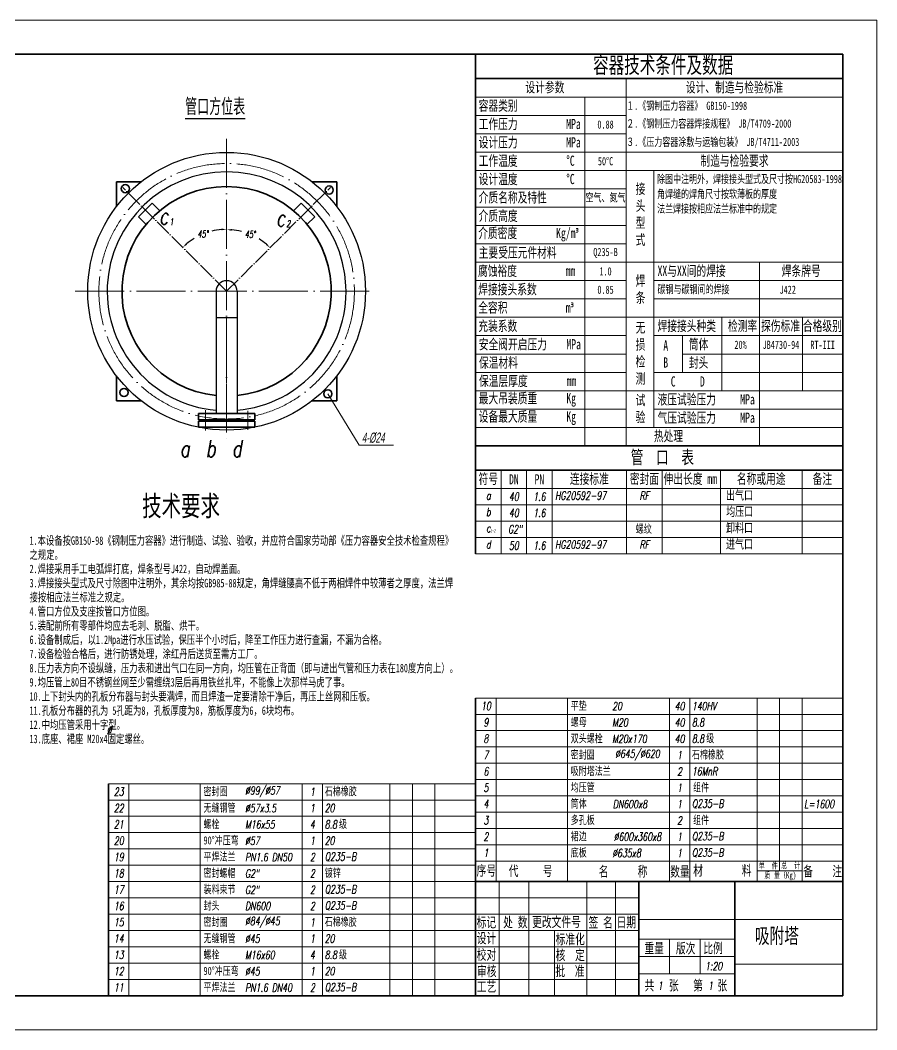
# Model space of a CAD drawing. Header units: millimetres. Extents: x 7304 to 11504, y 231 to 3201.
# Drawn here: x 8985 to 11504, y 231 to 3201 of the extents above; entities that cross this region are included whole.
import ezdxf

# ---------------------------------------------------------------- set-up
doc = ezdxf.new("R2010")
doc.units = ezdxf.units.MM
doc.header["$LTSCALE"] = 2
doc.header["$MEASUREMENT"] = 0
doc.linetypes.add('ACAD_ISO04W100', pattern=[30, 24, -3, 0, -3])
doc.linetypes.add('CENTER', pattern=[50.8, 31.75, -6.35, 6.35, -6.35])
for name, color, linetype, lineweight in [('中心线', 1, 'ACAD_ISO04W100', 13), ('图框内线', 30, 'Continuous', 35), ('图框外线', 5, 'Continuous', 13), ('尺寸标注', 6, 'Continuous', 13), ('技术说明文字', 7, 'Continuous', 13), ('点划线', 1, 'ACAD_ISO04W100', 13), ('粗实线', 7, 'Continuous', 35), ('表格文字', 4, 'Continuous', 13), ('表格线', 4, 'Continuous', 13)]:
    doc.layers.add(name, color=color, linetype=linetype, lineweight=lineweight)
doc.styles.get("Standard").update_dxf_attribs({"font": 'txt', "bigfont": 'gbcbig.shx'})
doc.styles.add('尺寸标注数字和字符', font='romand.shx', dxfattribs={"width": 0.7, "oblique": 10})
doc.styles.add('希腊文字', font='greekc.shx', dxfattribs={"width": 0.6, "oblique": 10, "bigfont": 'sfont.shx'})
doc.styles.add('技术说明文字', font='SIMFANG.TTF', dxfattribs={"width": 0.7})
doc.dimstyles.new('压力容器制图$2', dxfattribs={"dimscale": 5, "dimtxt": 4, "dimasz": 3, "dimexe": 2, "dimexo": 0, "dimgap": 2, "dimtad": 1, "dimtih": 1, "dimdec": 0, "dimzin": 0, "dimdsep": 46, "dimtxsty": '尺寸标注数字和字符', "dimcen": 0, "dimclrt": 7, "dimadec": 0, "dimazin": 0, "dimtfac": 1, "dimtdec": 0, "dimtmove": 1, "dimatfit": 3, "dimfxl": 0, "dimtolj": 1, "dimtzin": 0, "dimarcsym": 0})

# ---------------------------------------------------------------- blocks, each defined once
blk = doc.blocks.new('*D30')
at = {"layer": 'Defpoints', "color": 0}
for p in [(9591.7, 2852.1), (9286.6, 2708.6), (9544.5, 2579.7), (9591.7, 2403.5), (9591.7, 1963.1)]:
    blk.add_point(p, dxfattribs=at)
at = {"layer": '尺寸标注', "color": 0, "lineweight": -2}
for start, end in [(94.713, 103.8918), (121.687, 130.287)]:
    blk.add_arc((9591.7, 2403.5), 182.4, start, end, dxfattribs=at)
at = {"layer": '尺寸标注', "color": 0}
for points in [[(9576.6, 2587.8), (9576.8, 2582.8), (9591.7, 2585.9)], [(9475.4, 2540.8), (9472.1, 2544.5), (9462.7, 2532.5)]]:
    blk.add_solid(points, dxfattribs=at)
at = {"layer": '尺寸标注', "color": 7, "insert": (9521.9, 2572), "char_height": 20, "attachment_point": 5, "style": '尺寸标注数字和字符'}
blk.add_mtext('\\A1;45°', dxfattribs=at)
blk = doc.blocks.new('*D31')
at = {"layer": 'Defpoints', "color": 0}
for p in [(9591.7, 2852.1), (9896.8, 2708.6), (9682.2, 2560.3), (9591.7, 2403.5), (9591.7, 1963.1)]:
    blk.add_point(p, dxfattribs=at)
at = {"layer": '尺寸标注', "color": 0, "lineweight": -2}
for start, end in [(76.1691, 85.2529), (49.7471, 58.2436)]:
    blk.add_arc((9591.7, 2403.5), 181.1, start, end, dxfattribs=at)
at = {"layer": '尺寸标注', "color": 0}
for points in [[(9606.6, 2581.5), (9606.8, 2586.5), (9591.7, 2584.6)], [(9710.4, 2543.6), (9707, 2539.9), (9719.7, 2531.6)]]:
    blk.add_solid(points, dxfattribs=at)
at = {"layer": '尺寸标注', "color": 7, "insert": (9661, 2570.8), "char_height": 20, "attachment_point": 5, "style": '尺寸标注数字和字符'}
blk.add_mtext('\\A1;45°', dxfattribs=at)

msp = doc.modelspace()

# ---------------------------------------------------------------- linework, layer by layer
for p, q in [((9560.6, 2403.5), (9560.6, 2325.1)), ((9622.7, 2403.5), (9622.7, 2325.1)), ((9560.6, 2325.1), (9560.6, 2043.5)), ((9622.7, 2325.1), (9560.6, 2325.1)), ((9622.7, 2325.1), (9622.7, 2043.5))]:
    msp.add_line(p, q)
msp.add_circle((9591.7, 2403.5), 408.5)
for radius, start, end in [(351.3, 275.07, 264.93), (31, 0, 180)]:
    msp.add_arc((9591.7, 2403.5), radius, start, end)
at = {"layer": '中心线', "ltscale": 3}
for p, q in [((9591.7, 2852.1), (9591.7, 1963.1)), ((9146.6, 2403.5), (10025.6, 2403.5))]:
    msp.add_line(p, q, dxfattribs=at)
at = {"layer": '中心线'}
for p, q in [((9591.7, 2403.5), (9286.6, 2708.6)), ((9591.7, 2403.5), (9896.8, 2708.6)), ((9653.2, 2043.4), (9616, 2043.4))]:
    msp.add_line(p, q, dxfattribs=at)
at = {"layer": '中心线', "linetype": 'CENTER', "ltscale": 3}
msp.add_line((9591.7, 2325.1), (9591.6, 2089.9), dxfattribs=at)
at = {"layer": '中心线', "ltscale": 3}
msp.add_circle((9591.7, 2403.5), 375.8, dxfattribs=at)
at = {"layer": '图框内线'}
msp.add_lwpolyline([(7454.1, 330.9), (11404.1, 330.9), (11404.1, 3100.9), (7454.1, 3100.9)], close=True, dxfattribs=at)
at = {"layer": '图框外线'}
msp.add_lwpolyline([(7304.1, 230.9), (11504.1, 230.9), (11504.1, 3200.9), (7304.1, 3200.9)], close=True, dxfattribs=at)
at = {"layer": '尺寸标注'}
for p, q in [((9889.4, 2101.7), (9981.9, 1951.1)), ((9981.9, 1951.1), (10082.1, 1951.1))]:
    msp.add_line(p, q, dxfattribs=at)
at = {"layer": '点划线'}
for p, q in [((9529.2, 2008.6), (9529.2, 2053.3)), ((9654.2, 2009.8), (9654.2, 2051.4)), ((9529.2, 2038.5), (9529.2, 1993.7)), ((9654.2, 2037.2), (9654.2, 1995.6))]:
    msp.add_line(p, q, dxfattribs=at)
at = {"layer": '粗实线'}
for p, q in [((10324.1, 3100.9), (10324.1, 1948.9)), ((10324.1, 3028.9), (11404.1, 3028.9)), ((9267.9, 2725.6), (9267.9, 2652.6)), ((9267.9, 2725.6), (9340.4, 2725.6)), ((9843, 2725.6), (9915.5, 2725.6)), ((9915.5, 2725.6), (9915.5, 2652.6)), ((9332.7, 2622.9), (9372.3, 2662.5)), ((9394.9, 2639.9), (9372.3, 2662.5)), ((9788.5, 2639.9), (9811.1, 2662.5)), ((9850.7, 2622.9), (9811.1, 2662.5)), ((9355.3, 2600.3), (9332.7, 2622.9)), ((9828.1, 2600.3), (9850.7, 2622.9)), ((9267.9, 2154.4), (9267.9, 2081.5)), ((9915.5, 2154.4), (9915.5, 2081.5)), ((9267.9, 2081.5), (9340.4, 2081.5)), ((9843, 2081.5), (9915.5, 2081.5)), ((9674.2, 2043.5), (9509.2, 2043.5)), ((9509.2, 2025.5), (9509.2, 2043.5)), ((9674.2, 2025.5), (9509.2, 2025.5)), ((9674.2, 2021.5), (9509.2, 2021.5)), ((9509.2, 2021.5), (9509.2, 2003.5)), ((9639.2, 2023.5), (9544.2, 2023.5)), ((9639.2, 2023.5), (9544.2, 2023.5)), ((9674.2, 2025.5), (9674.2, 2043.5)), ((9674.2, 2021.5), (9674.2, 2003.5)), ((9674.2, 2003.5), (9509.2, 2003.5)), ((10324.1, 1948.9), (11404.1, 1948.9)), ((10324.1, 1877.3), (11404.1, 1877.3)), ((10324.1, 1206.9), (10324.1, 1158.9)), ((10324.1, 1158.9), (10324.1, 1110.9)), ((10324.1, 1110.9), (10324.1, 1062.9)), ((10324.1, 1062.9), (10324.1, 1014.9)), ((10324.1, 1014.9), (10324.1, 966.9)), ((9244.1, 954.9), (9244.1, 906.9)), ((10324.1, 966.9), (10324.1, 918.9)), ((9244.1, 906.9), (9244.1, 858.9)), ((10324.1, 918.9), (10324.1, 870.9)), ((10324.1, 870.9), (10324.1, 822.9)), ((9244.1, 858.9), (9244.1, 810.9)), ((9244.1, 810.9), (9244.1, 762.9)), ((10324.1, 822.9), (10324.1, 774.9)), ((10324.1, 774.9), (10324.1, 726.9)), ((9244.1, 762.9), (9244.1, 714.9)), ((9244.1, 714.9), (9244.1, 666.9)), ((10324.1, 726.9), (10324.1, 666.9)), ((9244.1, 666.9), (9244.1, 618.9)), ((10324.1, 666.9), (11404.1, 666.9)), ((10324.1, 666.9), (10324.1, 330.9)), ((10804.3, 330.9), (10804.3, 666.9)), ((11086.1, 330.9), (11086.1, 666.9)), ((9244.1, 618.9), (9244.1, 570.9)), ((9244.1, 570.9), (9244.1, 522.9)), ((9244.1, 522.9), (9244.1, 474.9)), ((9244.1, 474.9), (9244.1, 426.9)), ((9244.1, 426.9), (9244.1, 378.9)), ((9244.1, 378.9), (9244.1, 330.9))]:
    msp.add_line(p, q, dxfattribs=at)
at = {"layer": '粗实线', "linetype": 'Continuous'}
for p, q in [((10324.1, 1948.9), (10324.1, 1877.3)), ((10324.1, 1877.3), (10324.1, 1823.3)), ((10324.1, 1823.3), (10324.1, 1775.3)), ((10324.1, 1775.3), (10324.1, 1727.3)), ((10324.1, 1727.3), (10324.1, 1679.3)), ((10324.1, 1679.3), (10324.1, 1631.3))]:
    msp.add_line(p, q, dxfattribs=at)
at = {"layer": '粗实线'}
for centre in [(9294, 2705.3), (9893.5, 2701.2), (9289.9, 2105.8), (9889.4, 2101.7)]:
    msp.add_circle(centre, 12, dxfattribs=at)
for centre, radius, start, end in [((9591.7, 2403.5), 308, 275.7852, 264.2148), ((9542.2, 2023.5), 2, 0, 90), ((9542.2, 2023.5), 2, 270, 0), ((9641.2, 2023.5), 2, 90, 180), ((9641.2, 2023.5), 2, 180, 270)]:
    msp.add_arc(centre, radius, start, end, dxfattribs=at)
at = {"layer": '表格线'}
for p, q in [((10767, 3028.9), (10767, 1948.9)), ((10324.1, 2974.9), (11404.1, 2974.9)), ((10645.4, 2974.9), (10645.4, 1948.9)), ((10324.1, 2920.9), (10767, 2920.9)), ((10324.1, 2866.9), (10767, 2866.9)), ((10324.1, 2812.9), (11404.1, 2812.9)), ((10324.1, 2758.9), (11404.1, 2758.9)), ((10848.4, 2002.9), (10848.4, 2758.9)), ((10324.1, 2704.9), (10767, 2704.9)), ((10324.1, 2650.9), (10767, 2650.9)), ((10324.1, 2596.9), (10767, 2596.9)), ((10324.1, 2542.9), (10767, 2542.9)), ((10324.1, 2488.9), (11404.1, 2488.9)), ((11158.9, 2488.9), (11158.9, 1948.9)), ((10324.1, 2434.9), (10767, 2434.9)), ((10848.4, 2434.9), (11404.1, 2434.9)), ((10324.1, 2380.9), (10767, 2380.9)), ((10848.4, 2380.9), (11404.1, 2380.9)), ((10324.1, 2326.9), (11404.1, 2326.9)), ((11047.8, 2326.7), (11047.8, 2110.9)), ((11285.4, 2326.4), (11285.4, 2110.9)), ((10324.1, 2272.9), (10767, 2272.9)), ((10848.4, 2272.9), (11404.1, 2272.9)), ((10932.7, 2273.3), (10932.7, 2164.9)), ((10324.1, 2218.9), (10767, 2218.9)), ((10932.7, 2218.9), (11404.1, 2218.9)), ((10324.1, 2164.9), (10767, 2164.9)), ((10848.4, 2164.9), (11404.1, 2164.9)), ((10324.1, 2110.9), (11404.1, 2110.9)), ((10324.1, 2056.9), (10767, 2056.9)), ((10848.4, 2056.9), (11404.1, 2056.9)), ((10324.1, 2002.9), (11404.1, 2002.9)), ((10399.1, 1877.3), (10399.1, 1823.3)), ((10474.1, 1877.3), (10474.1, 1823.3)), ((10549.1, 1877.3), (10549.1, 1823.3)), ((10768.1, 1877.3), (10768.1, 1823.3)), ((10873.1, 1877.3), (10873.1, 1823.3)), ((11044.1, 1877.3), (11044.1, 1823.3)), ((11284.1, 1877.3), (11284.1, 1823.3)), ((10324.1, 1823.3), (11404.1, 1823.3)), ((10399.1, 1823.3), (10399.1, 1775.3)), ((10474.1, 1823.3), (10474.1, 1775.3)), ((10549.1, 1823.3), (10549.1, 1775.3)), ((10768.1, 1823.3), (10768.1, 1775.3)), ((10873.1, 1823.3), (10873.1, 1775.3)), ((11044.1, 1823.3), (11044.1, 1775.3)), ((11284.1, 1823.3), (11284.1, 1775.3)), ((10324.1, 1775.3), (11404.1, 1775.3)), ((10399.1, 1775.3), (10399.1, 1727.3)), ((10474.1, 1775.3), (10474.1, 1727.3)), ((10549.1, 1775.3), (10549.1, 1727.3)), ((10768.1, 1775.3), (10768.1, 1727.3)), ((10873.1, 1775.3), (10873.1, 1727.3)), ((11044.1, 1775.3), (11044.1, 1727.3)), ((11284.1, 1775.3), (11284.1, 1727.3)), ((10324.1, 1727.3), (11404.1, 1727.3)), ((10399.1, 1727.3), (10399.1, 1679.3)), ((10474.1, 1727.3), (10474.1, 1679.3)), ((10549.1, 1727.3), (10549.1, 1679.3)), ((10768.1, 1727.3), (10768.1, 1679.3)), ((10873.1, 1727.3), (10873.1, 1679.3)), ((11044.1, 1727.3), (11044.1, 1679.3)), ((11284.1, 1727.3), (11284.1, 1679.3)), ((10324.1, 1679.3), (11404.1, 1679.3)), ((10399.1, 1679.3), (10399.1, 1631.3)), ((10474.1, 1679.3), (10474.1, 1631.3)), ((10549.1, 1679.3), (10549.1, 1631.3)), ((10768.1, 1679.3), (10768.1, 1631.3)), ((10873.1, 1679.3), (10873.1, 1631.3)), ((11044.1, 1679.3), (11044.1, 1631.3)), ((11284.1, 1679.3), (11284.1, 1631.3)), ((10324.1, 1631.3), (11404.1, 1631.3)), ((10324.1, 1206.9), (11404.1, 1206.9)), ((10384.1, 1206.9), (10384.1, 1158.9)), ((10594.1, 1206.9), (10594.1, 1158.9)), ((10894.1, 1206.9), (10894.1, 1158.9)), ((10954.1, 1206.9), (10954.1, 1158.9)), ((11152.1, 1158.9), (11152.1, 1206.9)), ((11218.1, 1206.9), (11218.1, 1158.9)), ((11284.1, 1158.9), (11284.1, 1206.9)), ((10324.1, 1158.9), (11404.1, 1158.9)), ((10384.1, 1158.9), (10384.1, 1110.9)), ((10594.1, 1158.9), (10594.1, 1110.9)), ((10894.1, 1158.9), (10894.1, 1110.9)), ((10954.1, 1158.9), (10954.1, 1110.9)), ((11152.1, 1110.9), (11152.1, 1158.9)), ((11218.1, 1158.9), (11218.1, 1110.9)), ((11284.1, 1110.9), (11284.1, 1158.9)), ((10324.1, 1110.9), (11404.1, 1110.9)), ((10384.1, 1110.9), (10384.1, 1062.9)), ((10594.1, 1110.9), (10594.1, 1062.9)), ((10894.1, 1110.9), (10894.1, 1062.9)), ((10954.1, 1110.9), (10954.1, 1062.9)), ((11152.1, 1062.9), (11152.1, 1110.9)), ((11218.1, 1110.9), (11218.1, 1062.9)), ((11284.1, 1062.9), (11284.1, 1110.9)), ((10324.1, 1062.9), (11404.1, 1062.9)), ((10384.1, 1062.9), (10384.1, 1014.9)), ((10594.1, 1062.9), (10594.1, 1014.9)), ((10894.1, 1062.9), (10894.1, 1014.9)), ((10954.1, 1062.9), (10954.1, 1014.9)), ((11152.1, 1014.9), (11152.1, 1062.9)), ((11218.1, 1062.9), (11218.1, 1014.9)), ((11284.1, 1014.9), (11284.1, 1062.9)), ((10324.1, 1014.9), (11404.1, 1014.9)), ((10384.1, 1014.9), (10384.1, 966.9)), ((10594.1, 1014.9), (10594.1, 966.9)), ((10894.1, 1014.9), (10894.1, 966.9)), ((10954.1, 1014.9), (10954.1, 966.9)), ((11152.1, 966.9), (11152.1, 1014.9)), ((11218.1, 1014.9), (11218.1, 966.9)), ((11284.1, 966.9), (11284.1, 1014.9)), ((9244.1, 954.9), (10324.1, 954.9)), ((9304.1, 954.9), (9304.1, 906.9)), ((9514.1, 954.9), (9514.1, 906.9)), ((9814.1, 954.9), (9814.1, 906.9)), ((9874.1, 954.9), (9874.1, 906.9)), ((10072.1, 906.9), (10072.1, 954.9)), ((10138.1, 954.9), (10138.1, 906.9)), ((10204.1, 906.9), (10204.1, 954.9)), ((10324.1, 966.9), (11404.1, 966.9)), ((10384.1, 966.9), (10384.1, 918.9)), ((10594.1, 966.9), (10594.1, 918.9)), ((10894.1, 966.9), (10894.1, 918.9)), ((10954.1, 966.9), (10954.1, 918.9)), ((11152.1, 918.9), (11152.1, 966.9)), ((11218.1, 966.9), (11218.1, 918.9)), ((11284.1, 918.9), (11284.1, 966.9)), ((9244.1, 906.9), (10324.1, 906.9)), ((9304.1, 906.9), (9304.1, 858.9)), ((9514.1, 906.9), (9514.1, 858.9)), ((9814.1, 906.9), (9814.1, 858.9)), ((9874.1, 906.9), (9874.1, 858.9)), ((10072.1, 858.9), (10072.1, 906.9)), ((10138.1, 906.9), (10138.1, 858.9)), ((10204.1, 858.9), (10204.1, 906.9)), ((10324.1, 918.9), (11404.1, 918.9)), ((10384.1, 918.9), (10384.1, 870.9)), ((10594.1, 918.9), (10594.1, 870.9)), ((10894.1, 918.9), (10894.1, 870.9)), ((10954.1, 918.9), (10954.1, 870.9)), ((11152.1, 870.9), (11152.1, 918.9)), ((11218.1, 918.9), (11218.1, 870.9)), ((11284.1, 870.9), (11284.1, 918.9)), ((10324.1, 870.9), (11404.1, 870.9)), ((10384.1, 870.9), (10384.1, 822.9)), ((10594.1, 870.9), (10594.1, 822.9)), ((10894.1, 870.9), (10894.1, 822.9)), ((10954.1, 870.9), (10954.1, 822.9)), ((11152.1, 822.9), (11152.1, 870.9)), ((11218.1, 870.9), (11218.1, 822.9)), ((11284.1, 822.9), (11284.1, 870.9)), ((9244.1, 858.9), (10324.1, 858.9)), ((9304.1, 858.9), (9304.1, 810.9)), ((9514.1, 858.9), (9514.1, 810.9)), ((9814.1, 858.9), (9814.1, 810.9)), ((9874.1, 858.9), (9874.1, 810.9)), ((10072.1, 810.9), (10072.1, 858.9)), ((10138.1, 858.9), (10138.1, 810.9)), ((10204.1, 810.9), (10204.1, 858.9)), ((9244.1, 810.9), (10324.1, 810.9)), ((9304.1, 810.9), (9304.1, 762.9)), ((9514.1, 810.9), (9514.1, 762.9)), ((9814.1, 810.9), (9814.1, 762.9)), ((9874.1, 810.9), (9874.1, 762.9)), ((10072.1, 762.9), (10072.1, 810.9)), ((10138.1, 810.9), (10138.1, 762.9)), ((10204.1, 762.9), (10204.1, 810.9)), ((10324.1, 822.9), (11404.1, 822.9)), ((10384.1, 822.9), (10384.1, 774.9)), ((10594.1, 822.9), (10594.1, 774.9)), ((10894.1, 822.9), (10894.1, 774.9)), ((10954.1, 822.9), (10954.1, 774.9)), ((11152.1, 774.9), (11152.1, 822.9)), ((11218.1, 822.9), (11218.1, 774.9)), ((11284.1, 774.9), (11284.1, 822.9)), ((10324.1, 774.9), (11404.1, 774.9)), ((10384.1, 774.9), (10384.1, 726.9)), ((10594.1, 774.9), (10594.1, 726.9)), ((10894.1, 774.9), (10894.1, 726.9)), ((10954.1, 774.9), (10954.1, 726.9)), ((11152.1, 726.9), (11152.1, 774.9)), ((11218.1, 774.9), (11218.1, 726.9)), ((11284.1, 726.9), (11284.1, 774.9)), ((9244.1, 762.9), (10324.1, 762.9)), ((9304.1, 762.9), (9304.1, 714.9)), ((9514.1, 762.9), (9514.1, 714.9)), ((9814.1, 762.9), (9814.1, 714.9)), ((9874.1, 762.9), (9874.1, 714.9)), ((10072.1, 714.9), (10072.1, 762.9)), ((10138.1, 762.9), (10138.1, 714.9)), ((10204.1, 714.9), (10204.1, 762.9)), ((9244.1, 714.9), (10324.1, 714.9)), ((9304.1, 714.9), (9304.1, 666.9)), ((9514.1, 714.9), (9514.1, 666.9)), ((9814.1, 714.9), (9814.1, 666.9)), ((9874.1, 714.9), (9874.1, 666.9)), ((10072.1, 666.9), (10072.1, 714.9)), ((10138.1, 714.9), (10138.1, 666.9)), ((10204.1, 666.9), (10204.1, 714.9)), ((10324.1, 726.9), (11404.1, 726.9)), ((10384.1, 726.9), (10384.1, 666.9)), ((10594.1, 726.9), (10594.1, 666.9)), ((10894.1, 726.9), (10894.1, 666.9)), ((10954.1, 726.9), (10954.1, 666.9)), ((11152.1, 726.9), (11152.1, 666.9)), ((11218.1, 726.9), (11218.1, 698.3)), ((11284.1, 726.9), (11284.1, 666.9)), ((11152.1, 698.3), (11284.1, 698.3)), ((9244.1, 666.9), (10324.1, 666.9)), ((9304.1, 666.9), (9304.1, 618.9)), ((9514.1, 666.9), (9514.1, 618.9)), ((9814.1, 666.9), (9814.1, 618.9)), ((9874.1, 666.9), (9874.1, 618.9)), ((10072.1, 618.9), (10072.1, 666.9)), ((10138.1, 666.9), (10138.1, 618.9)), ((10204.1, 618.9), (10204.1, 666.9)), ((10393.1, 330.9), (10393.1, 666.9)), ((10480.1, 666.9), (10480.1, 330.9)), ((10651.1, 666.9), (10651.1, 330.9)), ((10735.1, 666.9), (10735.1, 330.9)), ((9244.1, 618.9), (10324.1, 618.9)), ((9304.1, 618.9), (9304.1, 570.9)), ((9514.1, 618.9), (9514.1, 570.9)), ((9814.1, 618.9), (9814.1, 570.9)), ((9874.1, 618.9), (9874.1, 570.9)), ((10072.1, 570.9), (10072.1, 618.9)), ((10138.1, 618.9), (10138.1, 570.9)), ((10204.1, 570.9), (10204.1, 618.9)), ((10324.1, 618.9), (10804.3, 618.9)), ((9244.1, 570.9), (10324.1, 570.9)), ((9304.1, 570.9), (9304.1, 522.9)), ((9514.1, 570.9), (9514.1, 522.9)), ((9814.1, 570.9), (9814.1, 522.9)), ((9874.1, 570.9), (9874.1, 522.9)), ((10072.1, 522.9), (10072.1, 570.9)), ((10138.1, 570.9), (10138.1, 522.9)), ((10204.1, 522.9), (10204.1, 570.9)), ((10324.1, 570.9), (10804.3, 570.9)), ((10804.3, 555.4), (11086.1, 555.4)), ((11086.1, 555.4), (11404.1, 555.4)), ((9244.1, 522.9), (10324.1, 522.9)), ((9304.1, 522.9), (9304.1, 474.9)), ((9514.1, 522.9), (9514.1, 474.9)), ((9814.1, 522.9), (9814.1, 474.9)), ((9874.1, 522.9), (9874.1, 474.9)), ((10072.1, 474.9), (10072.1, 522.9)), ((10138.1, 522.9), (10138.1, 474.9)), ((10204.1, 474.9), (10204.1, 522.9)), ((10324.1, 522.9), (10804.3, 522.9)), ((10556, 522.9), (10556, 330.9)), ((11086.1, 498), (10804.3, 498)), ((10894.1, 498), (10894.1, 395.5)), ((10984.1, 498), (10984.1, 395.5)), ((9244.1, 474.9), (10324.1, 474.9)), ((9304.1, 474.9), (9304.1, 426.9)), ((9514.1, 474.9), (9514.1, 426.9)), ((9814.1, 474.9), (9814.1, 426.9)), ((9874.1, 474.9), (9874.1, 426.9)), ((10072.1, 426.9), (10072.1, 474.9)), ((10138.1, 474.9), (10138.1, 426.9)), ((10204.1, 426.9), (10204.1, 474.9)), ((10324.1, 474.9), (10804.3, 474.9)), ((11086.1, 446.7), (10804.3, 446.7)), ((9244.1, 426.9), (10324.1, 426.9)), ((9304.1, 426.9), (9304.1, 378.9)), ((9514.1, 426.9), (9514.1, 378.9)), ((9814.1, 426.9), (9814.1, 378.9)), ((9874.1, 426.9), (9874.1, 378.9)), ((10072.1, 378.9), (10072.1, 426.9)), ((10138.1, 426.9), (10138.1, 378.9)), ((10204.1, 378.9), (10204.1, 426.9)), ((10324.1, 426.9), (10804.3, 426.9)), ((11086.4, 424), (11404.1, 424)), ((10804.3, 395.5), (11086.1, 395.5)), ((9244.1, 378.9), (10324.1, 378.9)), ((9304.1, 378.9), (9304.1, 330.9)), ((9514.1, 378.9), (9514.1, 330.9)), ((9814.1, 378.9), (9814.1, 330.9)), ((9874.1, 378.9), (9874.1, 330.9)), ((10072.1, 330.9), (10072.1, 378.9)), ((10138.1, 378.9), (10138.1, 330.9)), ((10204.1, 330.9), (10204.1, 378.9)), ((10324.1, 378.9), (10804.3, 378.9))]:
    msp.add_line(p, q, dxfattribs=at)

# ---------------------------------------------------------------- texts
at = {"insert": (9469.8, 2970.6), "char_height": 49.02, "width": 332.246, "attachment_point": 1}
msp.add_mtext('\\L管口方位表', dxfattribs=at)
at = {"layer": '技术说明文字', "oblique": 10}
for s, height, style, width, p in [('c', 50, '尺寸标注数字和字符', 0.7, (9393.3, 2599.7)), ('1', 20, '尺寸标注数字和字符', 0.7, (9423.5, 2597.7)), ('c', 50, '尺寸标注数字和字符', 0.7, (9737.2, 2594.2)), ('2', 20, '尺寸标注数字和字符', 0.7, (9767.4, 2592.1)), ('a  b  d', 50, '尺寸标注数字和字符', 0.7, (9454.4, 1915.7)), ('4-%%C24', 30, '希腊文字', 0.6, (9989.4, 1957.8)), ('1~2', 9, '希腊文字', 0.6, (10367.1, 1694)), ('1:20', 24, '尺寸标注数字和字符', 0.7, (10999.2, 406.2)), ('1', 24, '尺寸标注数字和字符', 0.7, (10859.7, 348.3)), ('1', 24, '尺寸标注数字和字符', 0.7, (11007.7, 348.3))]:
    msp.add_text(s, height=height, dxfattribs=dict(at, style=style, width=width)).set_placement(p)
at = {"layer": '技术说明文字', "style": '技术说明文字', "width": 0.7}
for s, height, p in [('技术要求', 60, (9343.1, 1742.2)), ('吸附塔', 45, (11145.8, 485.1))]:
    msp.add_text(s, height=height, dxfattribs=at).set_placement(p)
at = {"layer": '技术说明文字'}
for s, insert, char_height, width, attachment_point, style in [('１.《钢制压力容器》 GB150-1998', (10767, 2947.9), 24, 636.115, 4, '技术说明文字'), ('２.《钢制压力容器焊接规程》 JB/T4709-2000', (10767, 2893.9), 24, 636.115, 4, '技术说明文字'), ('0.88', (10706.2, 2893.9), 24, 121.535, 5, '技术说明文字'), ('３.《压力容器涂敷与运输包装》 JB/T4711-2003', (10767, 2839.9), 24, 636.115, 4, '技术说明文字'), ('50%%DC', (10706.2, 2785.9), 24, 121.535, 5, '技术说明文字'), ('除图中注明外，焊接接头型式及尺寸按HG20583-1998', (10857.8, 2731.9), 24, 626.649, 4, '技术说明文字'), ('角焊缝的焊角尺寸按软薄板的厚度', (10857.8, 2688.2), 24, 626.649, 4, '技术说明文字'), ('空气、氮气', (10706.2, 2677.9), 24, 121.535, 5, '技术说明文字'), ('法兰焊接按相应法兰标准中的规定', (10857.8, 2645.1), 24, 626.649, 4, '技术说明文字'), ('Q235-B', (10706.2, 2515.9), 24, 121.535, 5, '技术说明文字'), ('1.0', (10706.2, 2461.9), 24, 121.535, 5, '技术说明文字'), ('0.85', (10706.2, 2407.9), 24, 121.535, 5, '技术说明文字'), ('碳钢与碳钢间的焊接', (10859.1, 2407.9), 24, 328.986, 4, '技术说明文字'), ('J422', (11242.1, 2407.9), 24, 90, 5, '技术说明文字'), ('20%', (11103.3, 2245.9), 24, 111.173, 5, '技术说明文字'), ('JB4730-94', (11222.2, 2245.9), 24, 126.458, 5, '技术说明文字'), ('RT-III', (11344.7, 2245.9), 24, 118.675, 5, '技术说明文字'), ('1.本设备按GB150-98《钢制压力容器》进行制造、试验、验收，并应符合国家劳动部《压力容器安全技术检查规程》之规定。\\P2.焊接采用手工电弧焊打底，焊条型号J422，自动焊盖面。\\P3.焊接接头型式及尺寸除图中注明外，其余均按GB985-88规定，角焊缝腰高不低于两相焊件中较薄者之厚度，法兰焊接按相应法兰标准之规定。\\P4.管口方位及支座按管口方位图。\\P5.装配前所有零部件均应去毛刺、脱脂、烘干。\\P6.设备制成后，以1.2Mpa进行水压试验，保压半个小时后，降至工作压力进行查漏，不漏为合格。\\P7.设备检验合格后，进行防锈处理，涂红丹后送货至需方工厂。\\P8.压力表方向不设纵缝，压力表和进出气口在同一方向，均压管在正背面（即与进出气管和压力表在180度方向上）。\\P9.均压管上80目不锈钢丝网至少需缠绕3层后再用铁丝扎牢，不能像上次那样马虎了事。\\P10.上下封头内的孔板分布器与封头要满焊，而且焊渣一定要清除干净后，再压上丝网和压板。\\P11.孔板分布器的孔为 5孔距为8，孔板厚度为8，筋板厚度为6，6块均布。\\P12.中均压管采用十字型。\\P13.底座、裙座 M20x4固定螺丝。', (9012, 1682.6), 25, 1265.432, 1, '技术说明文字'), ('10', (10354.6, 1183.3), 24, 57.439, 5, '尺寸标注数字和字符'), ('平垫', (10603.8, 1182.9), 24, 290.226, 4, '技术说明文字'), ('20', (10725.9, 1182.9), 24, 184.603, 4, '尺寸标注数字和字符'), ('40', (10924.1, 1182.8), 24, 60, 5, '尺寸标注数字和字符'), ('140HV', (10960.3, 1183.2), 24, 191.807, 4, '尺寸标注数字和字符'), ('9', (10354.6, 1135.3), 24, 57.439, 5, '尺寸标注数字和字符'), ('螺母  ', (10603.8, 1134.9), 24, 290.226, 4, '技术说明文字'), ('M20', (10725.9, 1134.9), 24, 184.603, 4, '尺寸标注数字和字符'), ('40', (10924.1, 1134.8), 24, 60, 5, '尺寸标注数字和字符'), ('8.8', (10960.3, 1135.2), 24, 191.807, 4, '尺寸标注数字和字符'), ('%%C', (9239.1, 1112.2), 24, 189.453, 4, '尺寸标注数字和字符'), ('8', (10354.6, 1087.3), 24, 57.439, 5, '尺寸标注数字和字符'), ('双头螺栓  ', (10603.8, 1086.9), 24, 290.226, 4, '技术说明文字'), ('M20x170', (10725.9, 1086.9), 24, 184.603, 4, '尺寸标注数字和字符'), ('8.8', (10960.3, 1087.2), 24, 191.807, 4, '尺寸标注数字和字符'), ('级', (11002.2, 1087.2), 24, 191.807, 4, '技术说明文字'), ('40', (10924.1, 1086.8), 24, 60, 5, '尺寸标注数字和字符'), ('7', (10354.6, 1039.3), 24, 57.439, 5, '尺寸标注数字和字符'), ('密封圈   ', (10603.8, 1038.9), 24, 290.226, 4, '技术说明文字'), ('%%C645/%%C620', (10800.1, 1038.9), 24, 181.237, 5, '尺寸标注数字和字符'), ('1', (10924.1, 1038.8), 24, 60, 5, '尺寸标注数字和字符'), ('石棉橡胶', (10960.3, 1039.2), 24, 191.807, 4, '技术说明文字'), ('6', (10354.6, 991.3), 24, 57.439, 5, '尺寸标注数字和字符'), ('吸附塔法兰  ', (10603.8, 990.9), 24, 290.226, 4, '技术说明文字'), ('2', (10924.1, 990.8), 24, 60, 5, '尺寸标注数字和字符'), ('16MnR', (10960.3, 991.2), 24, 191.807, 4, '尺寸标注数字和字符'), ('%%C99/%%C57', (9645.9, 930.9), 24, 184.603, 4, '尺寸标注数字和字符'), ('5', (10354.6, 943.3), 24, 57.439, 5, '尺寸标注数字和字符'), ('均压管  ', (10603.8, 942.9), 24, 290.226, 4, '技术说明文字'), ('1', (10924.1, 942.8), 24, 60, 5, '尺寸标注数字和字符'), ('组件', (10963.8, 942.9), 24, 290.226, 4, '技术说明文字'), ('23', (9274.6, 931.3), 24, 57.439, 5, '尺寸标注数字和字符'), ('密封圈   ', (9523.8, 930.9), 24, 290.226, 4, '技术说明文字'), ('1', (9844.1, 930.8), 24, 60, 5, '尺寸标注数字和字符'), ('石棉橡胶', (9880.3, 931.2), 24, 191.807, 4, '技术说明文字'), ('22', (9274.6, 883.3), 24, 57.439, 5, '尺寸标注数字和字符'), ('无缝钢管 ', (9523.8, 882.9), 24, 290.226, 4, '技术说明文字'), ('%%C57x3.5', (9645.9, 882.9), 24, 184.603, 4, '尺寸标注数字和字符'), ('1', (9844.1, 882.8), 24, 60, 5, '尺寸标注数字和字符'), ('20', (9880.3, 883.2), 24, 191.807, 4, '尺寸标注数字和字符'), ('4', (10354.6, 895.3), 24, 57.439, 5, '尺寸标注数字和字符'), ('筒体  ', (10603.8, 894.9), 24, 290.226, 4, '技术说明文字'), ('DN600x8', (10778.2, 894.8), 24, 26.557, 5, '尺寸标注数字和字符'), ('1', (10924.1, 894.8), 24, 60, 5, '尺寸标注数字和字符'), ('Q235-B', (10960.3, 895.2), 24, 191.807, 4, '尺寸标注数字和字符'), ('L=1600', (11290.3, 895.2), 24, 191.807, 4, '尺寸标注数字和字符'), ('多孔板  ', (10603.8, 846.9), 24, 290.226, 4, '技术说明文字'), ('组件', (10963.8, 846.9), 24, 290.226, 4, '技术说明文字'), ('21', (9274.6, 835.3), 24, 57.439, 5, '尺寸标注数字和字符'), ('螺栓  ', (9523.8, 834.9), 24, 290.226, 4, '技术说明文字'), ('M16x55', (9645.9, 834.9), 24, 184.603, 4, '尺寸标注数字和字符'), ('4', (9844.1, 834.8), 24, 60, 5, '尺寸标注数字和字符'), ('8.8', (9880.3, 835.2), 24, 191.807, 4, '尺寸标注数字和字符'), ('级', (9922.2, 835.2), 24, 191.807, 4, '技术说明文字'), ('3', (10354.6, 847.3), 24, 57.439, 5, '尺寸标注数字和字符'), ('2', (10924.1, 846.8), 24, 60, 5, '尺寸标注数字和字符'), ('90%%D冲压弯 ', (9523.8, 786.9), 24, 290.226, 4, '技术说明文字'), ('2', (10354.6, 799.3), 24, 57.439, 5, '尺寸标注数字和字符'), ('裙边  ', (10603.8, 798.9), 24, 290.226, 4, '技术说明文字'), ('%%C600x360x8', (10800.1, 798.9), 24, 181.237, 5, '尺寸标注数字和字符'), ('1', (10924.1, 798.8), 24, 60, 5, '尺寸标注数字和字符'), ('Q235-B', (10960.3, 799.2), 24, 191.807, 4, '尺寸标注数字和字符'), ('20', (9274.6, 787.3), 24, 57.439, 5, '尺寸标注数字和字符'), ('%%C57', (9645.9, 786.9), 24, 184.603, 4, '尺寸标注数字和字符'), ('1', (9844.1, 786.8), 24, 60, 5, '尺寸标注数字和字符'), ('20', (9880.3, 787.2), 24, 191.807, 4, '尺寸标注数字和字符'), ('19', (9274.6, 739.3), 24, 57.439, 5, '尺寸标注数字和字符'), ('平焊法兰', (9523.8, 738.9), 24, 290.226, 4, '技术说明文字'), ('PN1.6 DN50', (9645.9, 738.9), 24, 184.603, 4, '尺寸标注数字和字符'), ('2', (9844.1, 738.8), 24, 60, 5, '尺寸标注数字和字符'), ('Q235-B', (9880.3, 739.2), 24, 191.807, 4, '尺寸标注数字和字符'), ('1', (10354.6, 751.3), 24, 57.439, 5, '尺寸标注数字和字符'), ('底板  ', (10603.8, 750.9), 24, 290.226, 4, '技术说明文字'), ('%%C635x8', (10768.1, 750.9), 24, 170.634, 5, '尺寸标注数字和字符'), ('1', (10924.1, 750.8), 24, 60, 5, '尺寸标注数字和字符'), ('Q235-B', (10960.3, 751.2), 24, 191.807, 4, '尺寸标注数字和字符'), ('18', (9274.6, 691.3), 24, 57.439, 5, '尺寸标注数字和字符'), ('密封螺帽  ', (9523.8, 690.9), 24, 290.226, 4, '技术说明文字'), ('G2"', (9645.9, 690.9), 24, 184.603, 4, '尺寸标注数字和字符'), ('2', (9844.1, 690.8), 24, 60, 5, '尺寸标注数字和字符'), ('镀锌', (9880.3, 691.2), 24, 191.807, 4, '技术说明文字'), ('17', (9274.6, 643.3), 24, 57.439, 5, '尺寸标注数字和字符'), ('装料束节  ', (9523.8, 642.9), 24, 290.226, 4, '技术说明文字'), ('G2"', (9645.9, 642.9), 24, 184.603, 4, '尺寸标注数字和字符'), ('2', (9844.1, 642.8), 24, 60, 5, '尺寸标注数字和字符'), ('Q235-B', (9880.3, 643.2), 24, 191.807, 4, '尺寸标注数字和字符'), ('16', (9274.6, 595.3), 24, 57.439, 5, '尺寸标注数字和字符'), ('封头   ', (9523.8, 594.9), 24, 290.226, 4, '技术说明文字'), ('DN600', (9645.9, 594.9), 24, 184.603, 4, '尺寸标注数字和字符'), ('2', (9844.1, 594.8), 24, 60, 5, '尺寸标注数字和字符'), ('Q235-B', (9880.3, 595.2), 24, 191.807, 4, '尺寸标注数字和字符'), ('%%C84/%%C45', (9645.9, 546.9), 24, 184.603, 4, '尺寸标注数字和字符'), ('15', (9274.6, 547.3), 24, 57.439, 5, '尺寸标注数字和字符'), ('密封圈   ', (9523.8, 546.9), 24, 290.226, 4, '技术说明文字'), ('1', (9844.1, 546.8), 24, 60, 5, '尺寸标注数字和字符'), ('石棉橡胶', (9880.3, 547.2), 24, 191.807, 4, '技术说明文字'), ('14', (9274.6, 499.3), 24, 57.439, 5, '尺寸标注数字和字符'), ('无缝钢管 ', (9523.8, 498.9), 24, 290.226, 4, '技术说明文字'), ('%%C45', (9645.9, 498.9), 24, 184.603, 4, '尺寸标注数字和字符'), ('1', (9844.1, 498.8), 24, 60, 5, '尺寸标注数字和字符'), ('20', (9880.3, 499.2), 24, 191.807, 4, '尺寸标注数字和字符'), ('13', (9274.6, 451.3), 24, 57.439, 5, '尺寸标注数字和字符'), ('螺栓  ', (9523.8, 450.9), 24, 290.226, 4, '技术说明文字'), ('M16x60', (9645.9, 450.9), 24, 184.603, 4, '尺寸标注数字和字符'), ('4', (9844.1, 450.8), 24, 60, 5, '尺寸标注数字和字符'), ('8.8', (9880.3, 451.2), 24, 191.807, 4, '尺寸标注数字和字符'), ('级', (9922.2, 451.2), 24, 191.807, 4, '技术说明文字'), ('90%%D冲压弯 ', (9523.8, 402.9), 24, 290.226, 4, '技术说明文字'), ('12', (9274.6, 403.3), 24, 57.439, 5, '尺寸标注数字和字符'), ('%%C45', (9645.9, 402.9), 24, 184.603, 4, '尺寸标注数字和字符'), ('1', (9844.1, 402.8), 24, 60, 5, '尺寸标注数字和字符'), ('20', (9880.3, 403.2), 24, 191.807, 4, '尺寸标注数字和字符'), ('11', (9274.6, 355.3), 24, 57.439, 5, '尺寸标注数字和字符'), ('平焊法兰', (9523.8, 354.9), 24, 290.226, 4, '技术说明文字'), ('PN1.6 DN40', (9645.9, 354.9), 24, 184.603, 4, '尺寸标注数字和字符'), ('2', (9844.1, 354.8), 24, 60, 5, '尺寸标注数字和字符'), ('Q235-B', (9880.3, 355.2), 24, 191.807, 4, '尺寸标注数字和字符')]:
    msp.add_mtext(s, dxfattribs=dict(at, insert=insert, char_height=char_height, width=width, attachment_point=attachment_point, style=style))
at = {"layer": '技术说明文字', "linetype": 'Continuous', "lineweight": 25, "style": '技术说明文字'}
for s, insert, char_height, width, attachment_point in [(' 管  口  表', (10864.1, 1913.1), 39, 1072.8, 5), ('符号', (10361.6, 1850.3), 30, 67.8, 5), ('连接标准', (10658.6, 1850.3), 30, 211.8, 5), ('密封面', (10820.6, 1850.3), 30, 97.8, 5), ('伸出长度 mm', (10876.7, 1850.3), 30, 163.8, 4), ('名称或用途', (11164.1, 1850.3), 30, 232.8, 5), ('备注', (11344.1, 1850.3), 30, 112.8, 5), ('DN', (10436.6, 1850.3), 30, 67.8, 5), ('PN', (10511.6, 1850.3), 30, 67.8, 5)]:
    msp.add_mtext(s, dxfattribs=dict(at, insert=insert, char_height=char_height, width=width, attachment_point=attachment_point))
at = {"layer": '技术说明文字', "linetype": 'Continuous'}
for s, insert, char_height, width, attachment_point, style in [('HG20592-97', (10557.9, 1802.3), 24, 211.8, 4, '尺寸标注数字和字符'), ('RF', (10820.6, 1802.3), 24, 97.8, 5, '尺寸标注数字和字符'), (' 出气口', (11047.7, 1802.3), 27, 232.8, 4, '技术说明文字'), ('a', (10361.6, 1802.3), 24, 67.8, 5, '尺寸标注数字和字符'), ('40', (10436.6, 1799.3), 24, 75, 5, '尺寸标注数字和字符'), ('1.6', (10511.6, 1799.3), 24, 74.997, 5, '尺寸标注数字和字符'), ('b', (10361.6, 1754.3), 24, 67.8, 5, '尺寸标注数字和字符'), ('40', (10436.6, 1751.3), 24, 75, 5, '尺寸标注数字和字符'), ('1.6', (10511.6, 1751.3), 24, 74.997, 5, '尺寸标注数字和字符'), ('均压口', (11061, 1754.3), 27, 232.8, 4, '技术说明文字'), (' 卸料口', (11047.7, 1706.3), 27, 232.8, 4, '技术说明文字'), ('c', (10361.6, 1706.3), 24, 67.8, 5, '尺寸标注数字和字符'), ('G2"', (10440.2, 1703.3), 24, 74.997, 5, '尺寸标注数字和字符'), ('螺纹', (10818.8, 1703.3), 24, 101.4, 5, '技术说明文字'), ('d', (10361.6, 1658.3), 24, 67.8, 5, '尺寸标注数字和字符'), ('50', (10436.6, 1655.3), 24, 75, 5, '尺寸标注数字和字符'), ('1.6', (10511.6, 1655.3), 24, 74.997, 5, '尺寸标注数字和字符'), ('HG20592-97', (10557.9, 1658.3), 24, 211.8, 4, '尺寸标注数字和字符'), ('RF', (10820.6, 1658.3), 24, 97.8, 5, '尺寸标注数字和字符'), (' 进气口', (11047.7, 1658.3), 27, 232.8, 4, '技术说明文字')]:
    msp.add_mtext(s, dxfattribs=dict(at, insert=insert, char_height=char_height, width=width, attachment_point=attachment_point, style=style))
at = {"layer": '表格文字', "style": '技术说明文字', "width": 0.7}
for s, p in [('标记', (10327.2, 532.5)), ('处 数', (10405.1, 532.5)), ('更改文件号', (10490.4, 533.2)), ('签 名', (10656, 531.6)), ('日期', (10738.9, 532.5)), ('设计', (10327.3, 485.6)), ('标准化', (10559.4, 482.7)), ('重量', (10820.6, 456)), ('版次', (10913.1, 455.8)), ('比例', (10993.9, 456.4)), ('校对', (10327.4, 436.8)), ('核  定', (10559.4, 435.9)), ('审核', (10328.3, 388.4)), ('批  准', (10558.6, 388.7)), ('工艺', (10327.6, 342.9)), ('共   张   第   张', (10821, 346.8))]:
    msp.add_text(s, height=30, dxfattribs=at).set_placement(p)
at = {"layer": '表格文字', "style": '技术说明文字'}
for s, insert, char_height, width, attachment_point in [(' 容器技术条件及数据', (10864.1, 3066.2), 48, 1062, 5), ('设计参数', (10585.1, 3001.9), 30, 127.939, 6), ('设计、制造与检验标准', (11085.5, 3001.9), 30, 637.117, 5), ('容器类别', (10333.1, 2947.9), 30, 252, 4), ('工作压力          MPa', (10333.1, 2893.9), 30, 314.699, 4), ('设计压力          MPa', (10333.1, 2839.9), 30, 312.676, 4), ('工作温度          %%DC', (10333.1, 2785.9), 30, 312.924, 4), ('制造与检验要求', (11085.5, 2785.9), 30, 637.117, 5), ('设计温度          %%DC', (10333.1, 2731.9), 30, 315.608, 4), ('接头型式', (10794.7, 2628.3), 30, 30.273, 4), ('介质名称及特性', (10333.1, 2677.9), 30, 210, 4), ('介质高度', (10333.1, 2623.9), 30, 210, 4), ('介质密度        Kg/m{\\fISOCPEUR|b0|i0|c0|p34;³} ', (10331.8, 2569.9), 30, 313.667, 4), ('主要受压元件材料', (10333.1, 2515.9), 30, 312.486, 4), ('腐蚀裕度          mm', (10331.1, 2461.9), 30, 314.364, 4), ('XX与XX间的焊接', (10859.1, 2461.9), 30, 299.853, 4), ('焊条牌号', (11281.7, 2461.9), 30, 245.596, 5), ('焊条', (10794.7, 2407.9), 30, 29.215, 4), ('焊接接头系数 ', (10331.8, 2407.7), 30, 313.667, 4), ('全容积            m{\\fISOCPEUR|b0|i0|c0|p34;³} ', (10331.8, 2353.9), 30, 313.667, 4), ('充装系数 ', (10331.9, 2299.9), 30, 313.512, 4), ('焊接接头种类', (10859.1, 2299.9), 30, 328.986, 4), ('检测率 ', (11066.3, 2299.9), 30, 121.77, 4), ('探伤标准 ', (11163.7, 2299.9), 30, 153.961, 4), ('合格级别 ', (11286.7, 2299.9), 30, 145.57, 4), ('无损检测', (10794.7, 2220.2), 30, 30.273, 4), ('安全阀开启压力    MPa', (10333.3, 2245.9), 30, 312.15, 4), ('A  B', (10876.1, 2218.9), 30, 29.215, 4), ('筒体 ', (10951.3, 2246.1), 30, 121.77, 4), ('保温材料', (10334, 2191.9), 30, 210, 4), ('封头 ', (10951.3, 2192.1), 30, 121.77, 4), ('保温层厚度        mm', (10334, 2137.9), 30, 311.713, 4), ('C     D', (10948.1, 2137.9), 30, 199.391, 5), ('最大吊装质重      Kg', (10333.2, 2083.9), 30, 317.865, 4), ('试验', (10794.7, 2056.9), 30, 29.215, 4), ('液压试验压力     MPa', (10859.1, 2083.9), 30, 328.986, 4), ('设备最大质量      Kg', (10333.2, 2029.9), 30, 312.203, 4), ('气压试验压力     MPa', (10859.1, 2029.9), 30, 328.986, 4), ('热处理', (10848.4, 1975.9), 30, 310.564, 4), ('序号', (10355.7, 697.7), 30, 58.231, 5), ('代     号', (10485.8, 696.8), 30, 212.811, 5), ('名      称', (10757.8, 695.3), 30, 266.399, 5), ('数量', (10924.9, 694.8), 30, 67.305, 5), ('材        料', (11049.9, 698.2), 30, 226.548, 5), ('单  件', (11185, 712.9), 18, 66.062, 5), ('总  计', (11250.8, 713.4), 18, 66.14, 5), ('备    注', (11344.8, 695.7), 30, 118.746, 5), ('\\pt15;质 量（Kg)', (11220.5, 682.7), 18, 124.599, 5)]:
    msp.add_mtext(s, dxfattribs=dict(at, insert=insert, char_height=char_height, width=width, attachment_point=attachment_point))

# ---------------------------------------------------------------- dimensions: what is measured, and where the dimension line sits
at = {"layer": '尺寸标注'}
for base, line1, line2, picture, middle in [((9544.5, 2579.7), ((9591.7, 2852.1), (9591.7, 1963.1)), ((9591.7, 2403.5), (9286.6, 2708.6)), '*D30', (9521.9, 2572)), ((9682.2, 2560.3), ((9591.7, 2403.5), (9896.8, 2708.6)), ((9591.7, 2852.1), (9591.7, 1963.1)), '*D31', (9661, 2570.8))]:
    dim = msp.add_angular_dim_2l(base=base, line1=line1, line2=line2, dimstyle='压力容器制图$2', dxfattribs=at)
    dim.commit()
    dim.dimension.update_dxf_attribs({"geometry": picture, "text_midpoint": middle})

doc.saveas('drawing.dxf')
